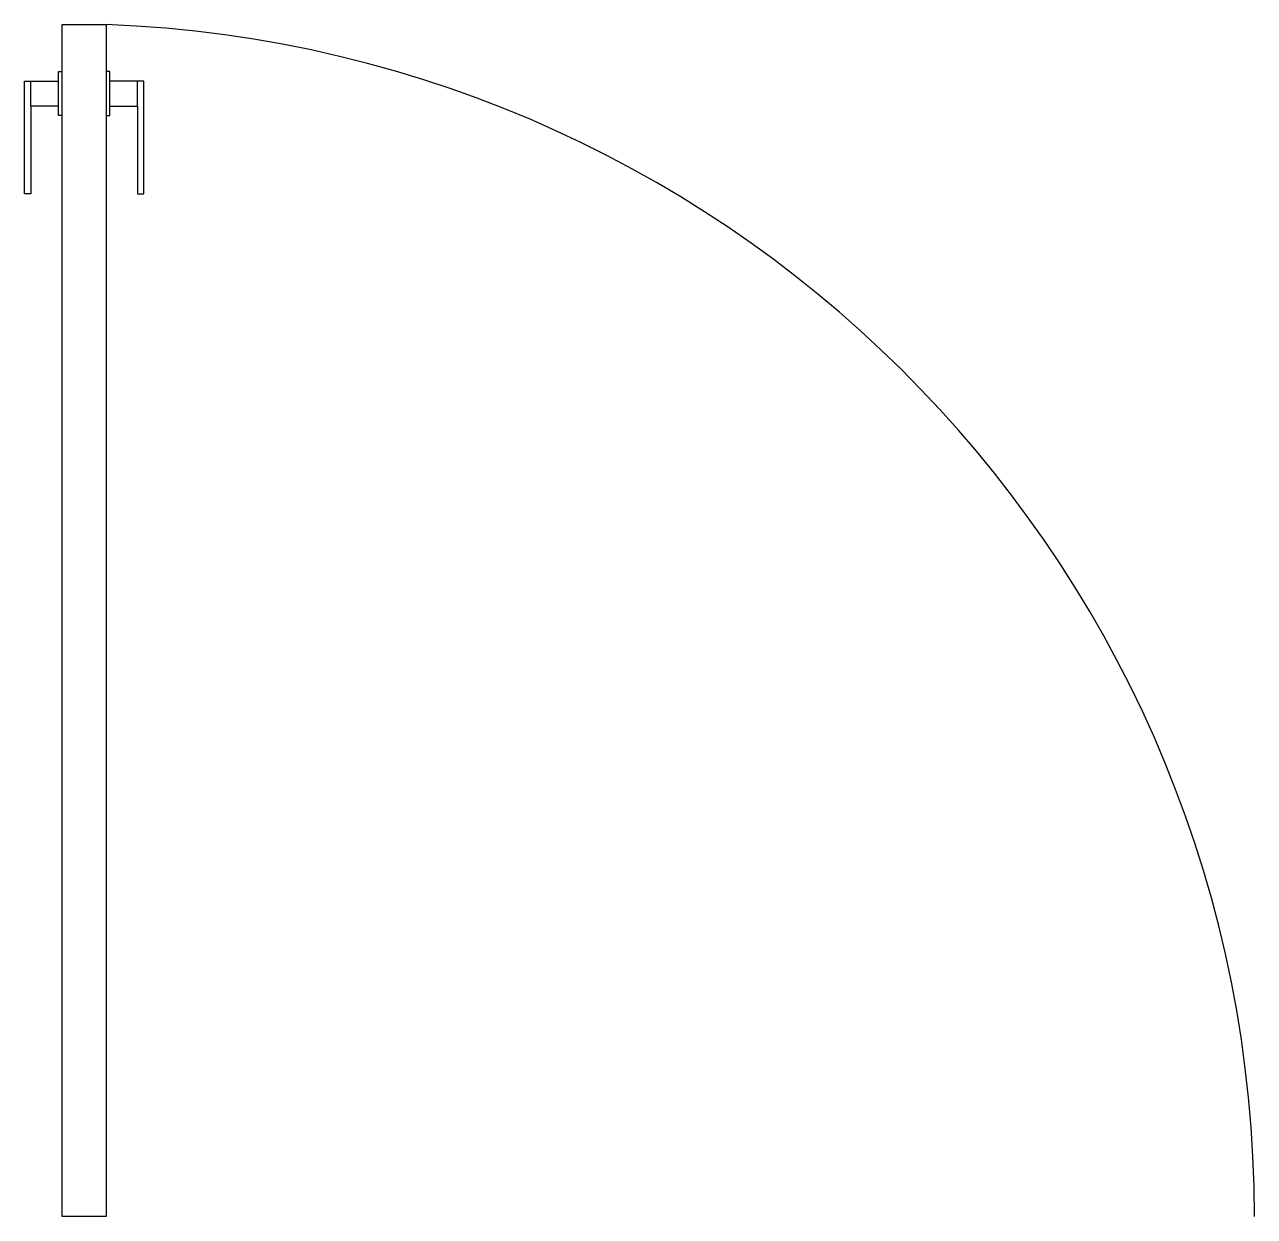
# Model space of a CAD drawing. Header units: millimetres. Extents: x 11.617 to 12.597, y 11.426 to 12.376.
import ezdxf

# ---------------------------------------------------------------- set-up
doc = ezdxf.new("R2010")
doc.units = ezdxf.units.MM
doc.header["$LTSCALE"] = 10
doc.layers.add('PORTAS', color=2, linetype='Continuous')
doc.layers.add('Portas_maçanetas', color=1, linetype='Continuous')

# ---------------------------------------------------------------- blocks, each defined once
blk = doc.blocks.new('maçaneta_01')
at = {"layer": 'Portas_maçanetas', "color": 1}
for points in [[(0, -0.0725), (-0.003, -0.0725), (-0.003, -0.065), (-0.025, -0.065), (-0.025, -0.135), (-0.03, -0.135), (-0.03, -0.045), (-0.003, -0.045), (-0.003, -0.0375), (0, -0.0375)], [(0.035, -0.0725), (0.038, -0.0725), (0.038, -0.065), (0.06, -0.065), (0.06, -0.135), (0.065, -0.135), (0.065, -0.045), (0.038, -0.045), (0.038, -0.0375), (0.035, -0.0375)], [(-0.025, -0.065), (-0.025, -0.045)], [(-0.003, -0.065), (-0.003, -0.045)], [(0.038, -0.065), (0.038, -0.045)], [(0.06, -0.065), (0.06, -0.045)]]:
    blk.add_lwpolyline(points, dxfattribs=at)

msp = doc.modelspace()

# ---------------------------------------------------------------- linework, layer by layer
at = {"layer": 'PORTAS'}
msp.add_lwpolyline([(11.64744, 12.37634), (11.68244, 12.37634), (11.68244, 11.42634), (11.64744, 11.42634)], close=True, dxfattribs=at)
at = {"layer": 'PORTAS', "color": 1}
msp.add_arc((11.64677, 11.42634), 0.95068, 0, 87.84973, dxfattribs=at)

# ---------------------------------------------------------------- block references
at = {"layer": 'Portas_maçanetas'}
msp.add_blockref('maçaneta_01', (11.64744, 12.37634), dxfattribs=at)

doc.saveas('drawing.dxf')
